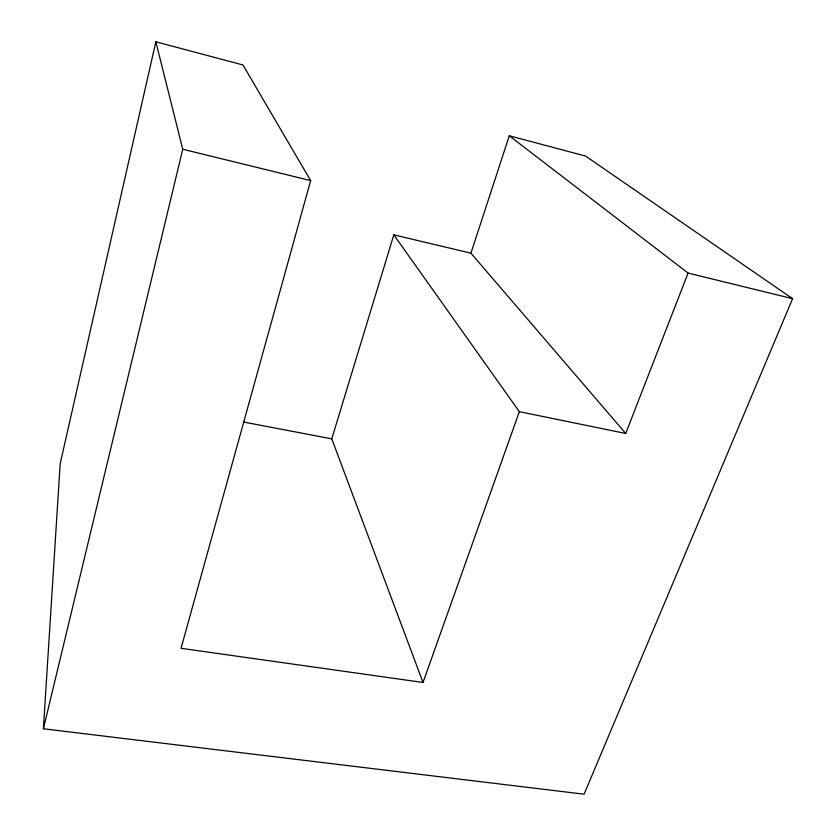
<?xml version="1.0" encoding="UTF-8"?>
<svg xmlns="http://www.w3.org/2000/svg" width="836" height="836" viewBox="0 0 836 836"><rect width="100%" height="100%" fill="white"/><g stroke="black" fill="none" stroke-linecap="round" stroke-linejoin="round"><path stroke-width="1.25" d="M509.281 135.777L688.08 273.069L625.715 433.456L470.919 253.172L509.281 135.777L585.566 156.06L792.612 298.682L584.092 794.2L43.388 728.773L60.182 463.708L155.841 41.8L242.962 64.968L310.647 180.586L181.046 648.308L423.016 682.469L519.344 411.678L393.808 234.843L331.777 438.858L423.016 682.469M43.388 728.773L182.75 149.247L155.841 41.8M243.349 421.992L331.777 438.858M519.344 411.678L625.715 433.456M393.808 234.843L470.919 253.172M182.75 149.247L310.647 180.586M688.08 273.069L792.612 298.682"/></g></svg>
